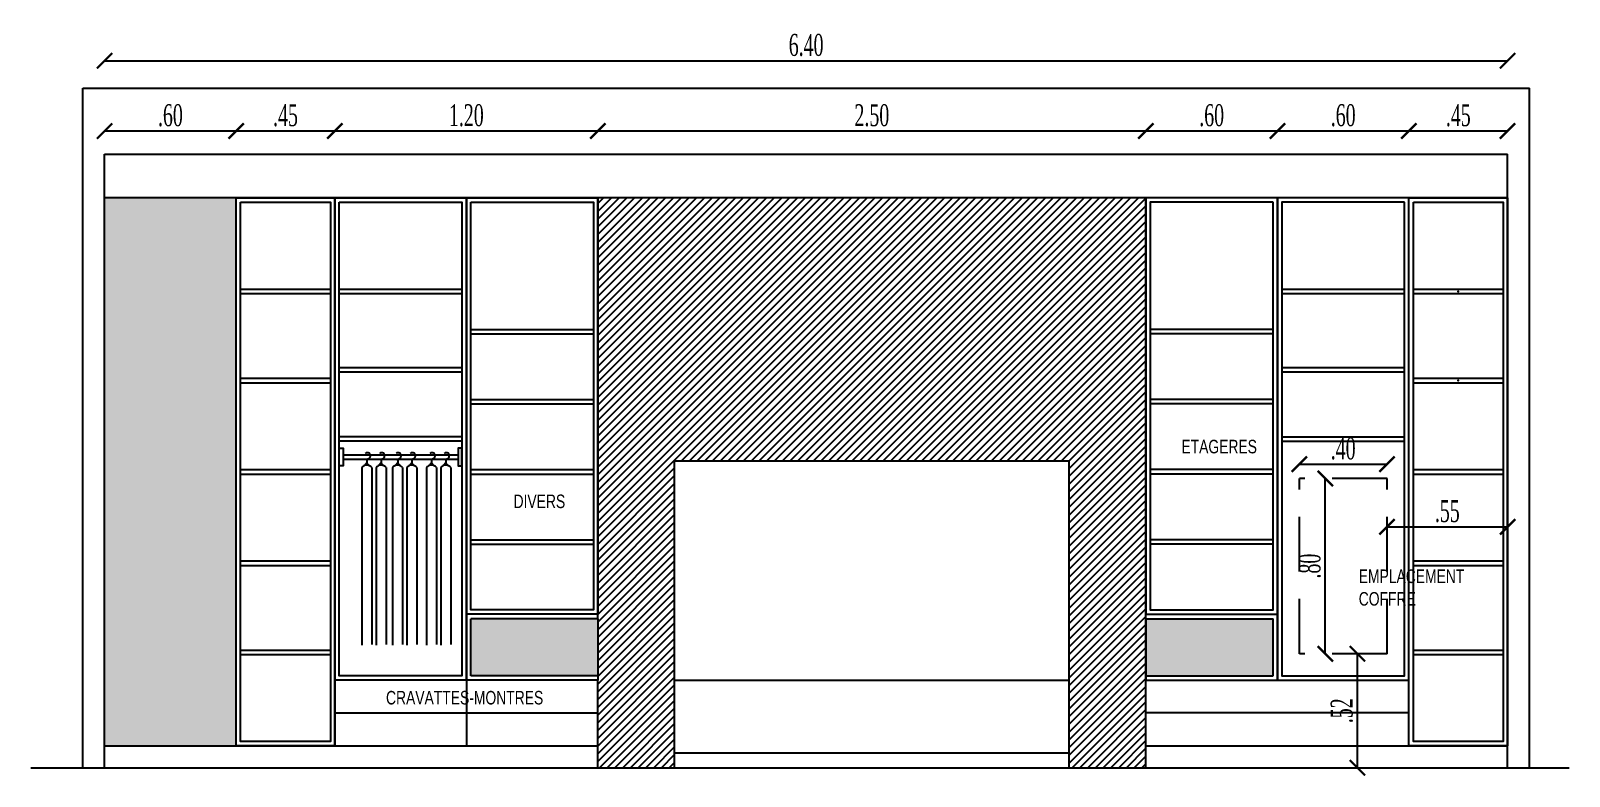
# Model space of a CAD drawing. Header units: inches. Extents: x -90 to 340, y -48 to 179.
# Drawn here: x 136.44 to 143.46, y 14.13 to 17.54 of the extents above; entities that cross this region are included whole.
import ezdxf

# ---------------------------------------------------------------- set-up
doc = ezdxf.new("R2010")
doc.units = ezdxf.units.IN
doc.header["$MEASUREMENT"] = 0
doc.linetypes.add('HIDDEN', pattern=[0.375, 0.25, -0.125])
doc.layers.get('Defpoints').update_dxf_attribs({"lineweight": 15})
doc.layers.add('TEXTE', color=1, linetype='Continuous', lineweight=20)
doc.styles.add('facade', font='times.ttf', dxfattribs={"width": 0.6})
doc.styles.add('style2', font='swisscl.ttf')
doc.dimstyles.new('facade', dxfattribs={"dimscale": 0, "dimtxt": 0.08, "dimasz": 0.04, "dimexe": 0.1, "dimexo": 0.15, "dimgap": 0.01, "dimtad": 1, "dimzin": 4, "dimdsep": 46, "dimtxsty": 'facade', "dimblk": 'ARCHTICK', "dimcen": 0, "dimse1": 1, "dimse2": 1, "dimclrd": 140, "dimclre": 253, "dimclrt": 2, "dimazin": 1, "dimtm": 1e-09, "dimtfac": 1, "dimtix": 1, "dimtmove": 1, "dimatfit": 3, "dimldrblk": 'ARCHTICK', "dimfxl": 0.1, "dimtzin": 0, "dimlwd": -1, "dimarcsym": 0})

# ---------------------------------------------------------------- blocks, each defined once
blk = doc.blocks.new('_ArchTick')
at = {"color": 0, "linetype": 'ByBlock', "const_width": 0.15}
blk.add_lwpolyline([(-0.5, -0.5), (0.5, 0.5)], dxfattribs=at)
blk = doc.blocks.new('*D98')
at = {"color": 140}
blk.add_line((143.1766, 17.0783), (142.7266, 17.0783), dxfattribs=at)
at = {"layer": 'Defpoints', "color": 0}
for p in [(142.7266, 17.0783), (142.7266, 16.9583), (143.1766, 16.9583)]:
    blk.add_point(p, dxfattribs=at)
at = {"color": 140, "xscale": 0.07, "yscale": 0.07, "zscale": 0.07, "rotation": 180}
blk.add_blockref('_ArchTick', (142.7266, 17.0783), dxfattribs=at)
at = {"color": 140, "xscale": 0.07, "yscale": 0.07, "zscale": 0.07}
blk.add_blockref('_ArchTick', (143.1766, 17.0783), dxfattribs=at)
at = {"color": 6, "insert": (142.9516, 17.1494), "char_height": 0.1, "attachment_point": 5, "style": 'facade'}
blk.add_mtext('.45', dxfattribs=at)
blk = doc.blocks.new('*D99')
at = {"color": 140}
blk.add_line((142.7266, 17.0783), (142.1266, 17.0783), dxfattribs=at)
at = {"layer": 'Defpoints', "color": 0}
for p in [(142.1266, 17.0783), (142.1266, 16.9583), (142.7266, 16.9583)]:
    blk.add_point(p, dxfattribs=at)
at = {"color": 140, "xscale": 0.07, "yscale": 0.07, "zscale": 0.07, "rotation": 180}
blk.add_blockref('_ArchTick', (142.1266, 17.0783), dxfattribs=at)
at = {"color": 140, "xscale": 0.07, "yscale": 0.07, "zscale": 0.07}
blk.add_blockref('_ArchTick', (142.7266, 17.0783), dxfattribs=at)
at = {"color": 6, "insert": (142.4266, 17.1494), "char_height": 0.1, "attachment_point": 5, "style": 'facade'}
blk.add_mtext('.60', dxfattribs=at)
blk = doc.blocks.new('*D100')
at = {"color": 140}
blk.add_line((142.1266, 17.0783), (141.5266, 17.0783), dxfattribs=at)
at = {"layer": 'Defpoints', "color": 0}
for p in [(141.5266, 17.0783), (141.5266, 16.9583), (142.1266, 16.9583)]:
    blk.add_point(p, dxfattribs=at)
at = {"color": 140, "xscale": 0.07, "yscale": 0.07, "zscale": 0.07, "rotation": 180}
blk.add_blockref('_ArchTick', (141.5266, 17.0783), dxfattribs=at)
at = {"color": 140, "xscale": 0.07, "yscale": 0.07, "zscale": 0.07}
blk.add_blockref('_ArchTick', (142.1266, 17.0783), dxfattribs=at)
at = {"color": 6, "insert": (141.8266, 17.1494), "char_height": 0.1, "attachment_point": 5, "style": 'facade'}
blk.add_mtext('.60', dxfattribs=at)
blk = doc.blocks.new('*D101')
at = {"color": 140}
blk.add_line((141.5266, 17.0783), (139.0266, 17.0783), dxfattribs=at)
at = {"layer": 'Defpoints', "color": 0}
for p in [(139.0266, 17.0783), (139.0266, 16.9583), (141.5266, 16.9583)]:
    blk.add_point(p, dxfattribs=at)
at = {"color": 140, "xscale": 0.07, "yscale": 0.07, "zscale": 0.07, "rotation": 180}
blk.add_blockref('_ArchTick', (139.0266, 17.0783), dxfattribs=at)
at = {"color": 140, "xscale": 0.07, "yscale": 0.07, "zscale": 0.07}
blk.add_blockref('_ArchTick', (141.5266, 17.0783), dxfattribs=at)
at = {"color": 6, "insert": (140.2766, 17.1494), "char_height": 0.1, "attachment_point": 5, "style": 'facade'}
blk.add_mtext('2.50', dxfattribs=at)
blk = doc.blocks.new('*D102')
at = {"color": 140}
blk.add_line((139.0266, 17.0783), (137.8266, 17.0783), dxfattribs=at)
at = {"layer": 'Defpoints', "color": 0}
for p in [(137.8266, 17.0783), (137.8266, 16.9583), (139.0266, 16.9583)]:
    blk.add_point(p, dxfattribs=at)
at = {"color": 140, "xscale": 0.07, "yscale": 0.07, "zscale": 0.07, "rotation": 180}
blk.add_blockref('_ArchTick', (137.8266, 17.0783), dxfattribs=at)
at = {"color": 140, "xscale": 0.07, "yscale": 0.07, "zscale": 0.07}
blk.add_blockref('_ArchTick', (139.0266, 17.0783), dxfattribs=at)
at = {"color": 6, "insert": (138.4266, 17.1494), "char_height": 0.1, "attachment_point": 5, "style": 'facade'}
blk.add_mtext('1.20', dxfattribs=at)
blk = doc.blocks.new('*D103')
at = {"color": 140}
blk.add_line((137.8266, 17.0783), (137.3766, 17.0783), dxfattribs=at)
at = {"layer": 'Defpoints', "color": 0}
for p in [(137.3766, 17.0783), (137.3766, 16.9583), (137.8266, 16.9583)]:
    blk.add_point(p, dxfattribs=at)
at = {"color": 140, "xscale": 0.07, "yscale": 0.07, "zscale": 0.07, "rotation": 180}
blk.add_blockref('_ArchTick', (137.3766, 17.0783), dxfattribs=at)
at = {"color": 140, "xscale": 0.07, "yscale": 0.07, "zscale": 0.07}
blk.add_blockref('_ArchTick', (137.8266, 17.0783), dxfattribs=at)
at = {"color": 6, "insert": (137.6016, 17.1494), "char_height": 0.1, "attachment_point": 5, "style": 'facade'}
blk.add_mtext('.45', dxfattribs=at)
blk = doc.blocks.new('*D104')
at = {"color": 140}
blk.add_line((137.3766, 17.0783), (136.7766, 17.0783), dxfattribs=at)
at = {"layer": 'Defpoints', "color": 0}
for p in [(136.7766, 17.0783), (136.7766, 16.9583), (137.3766, 16.9583)]:
    blk.add_point(p, dxfattribs=at)
at = {"color": 140, "xscale": 0.07, "yscale": 0.07, "zscale": 0.07, "rotation": 180}
blk.add_blockref('_ArchTick', (136.7766, 17.0783), dxfattribs=at)
at = {"color": 140, "xscale": 0.07, "yscale": 0.07, "zscale": 0.07}
blk.add_blockref('_ArchTick', (137.3766, 17.0783), dxfattribs=at)
at = {"color": 6, "insert": (137.0766, 17.1494), "char_height": 0.1, "attachment_point": 5, "style": 'facade'}
blk.add_mtext('.60', dxfattribs=at)
blk = doc.blocks.new('*D105')
at = {"color": 140}
blk.add_line((136.7766, 17.399), (143.1766, 17.399), dxfattribs=at)
at = {"layer": 'Defpoints', "color": 0}
for p in [(143.1766, 17.399), (136.7766, 16.9583), (143.1766, 16.9583)]:
    blk.add_point(p, dxfattribs=at)
at = {"color": 140, "xscale": 0.07, "yscale": 0.07, "zscale": 0.07, "rotation": 180}
blk.add_blockref('_ArchTick', (136.7766, 17.399), dxfattribs=at)
at = {"color": 140, "xscale": 0.07, "yscale": 0.07, "zscale": 0.07}
blk.add_blockref('_ArchTick', (143.1766, 17.399), dxfattribs=at)
at = {"color": 6, "insert": (139.9766, 17.47), "char_height": 0.1, "attachment_point": 5, "style": 'facade'}
blk.add_mtext('6.40', dxfattribs=at)
blk = doc.blocks.new('*D106')
at = {"color": 140}
blk.add_line((142.6266, 15.2722), (143.1766, 15.2722), dxfattribs=at)
at = {"layer": 'Defpoints', "color": 0}
for p in [(142.6266, 15.3799), (143.1766, 15.3799), (143.1766, 15.2722)]:
    blk.add_point(p, dxfattribs=at)
at = {"color": 140, "xscale": 0.07, "yscale": 0.07, "zscale": 0.07, "rotation": 180}
blk.add_blockref('_ArchTick', (142.6266, 15.2722), dxfattribs=at)
at = {"color": 140, "xscale": 0.07, "yscale": 0.07, "zscale": 0.07}
blk.add_blockref('_ArchTick', (143.1766, 15.2722), dxfattribs=at)
at = {"color": 6, "insert": (142.9016, 15.3432), "char_height": 0.1, "attachment_point": 5, "style": 'facade'}
blk.add_mtext('.55', dxfattribs=at)
blk = doc.blocks.new('*D107')
at = {"color": 140}
blk.add_line((142.4915, 14.1732), (142.4915, 14.6932), dxfattribs=at)
at = {"layer": 'Defpoints', "color": 0}
for p in [(142.4904, 14.6932), (142.4915, 14.6932), (142.4904, 14.1732)]:
    blk.add_point(p, dxfattribs=at)
at = {"color": 140, "xscale": 0.07, "yscale": 0.07, "zscale": 0.07}
for p, rotation in [((142.4915, 14.6932), 90), ((142.4915, 14.1732), 270)]:
    blk.add_blockref('_ArchTick', p, dxfattribs=dict(at, rotation=rotation))
at = {"color": 6, "insert": (142.4205, 14.4332), "char_height": 0.1, "attachment_point": 5, "rotation": 90, "style": 'facade'}
blk.add_mtext('.52', dxfattribs=at)
blk = doc.blocks.new('*D108')
at = {"color": 140}
blk.add_line((142.3449, 14.6932), (142.3449, 15.4932), dxfattribs=at)
at = {"layer": 'Defpoints', "color": 0}
for p in [(142.3449, 15.4932), (142.3604, 15.4932), (142.3604, 14.6932)]:
    blk.add_point(p, dxfattribs=at)
at = {"color": 140, "xscale": 0.07, "yscale": 0.07, "zscale": 0.07}
for p, rotation in [((142.3449, 15.4932), 90), ((142.3449, 14.6932), 270)]:
    blk.add_blockref('_ArchTick', p, dxfattribs=dict(at, rotation=rotation))
at = {"color": 6, "insert": (142.2739, 15.0932), "char_height": 0.1, "attachment_point": 5, "rotation": 90, "style": 'facade'}
blk.add_mtext('.80', dxfattribs=at)
blk = doc.blocks.new('*D109')
at = {"color": 140}
blk.add_line((142.2266, 15.5581), (142.6266, 15.5581), dxfattribs=at)
at = {"layer": 'Defpoints', "color": 0}
for p in [(142.6266, 15.5581), (142.2266, 15.4932), (142.6266, 15.4932)]:
    blk.add_point(p, dxfattribs=at)
at = {"color": 140, "xscale": 0.07, "yscale": 0.07, "zscale": 0.07, "rotation": 180}
blk.add_blockref('_ArchTick', (142.2266, 15.5581), dxfattribs=at)
at = {"color": 140, "xscale": 0.07, "yscale": 0.07, "zscale": 0.07}
blk.add_blockref('_ArchTick', (142.6266, 15.5581), dxfattribs=at)
at = {"color": 6, "insert": (142.4266, 15.6291), "char_height": 0.1, "attachment_point": 5, "style": 'facade'}
blk.add_mtext('.40', dxfattribs=at)

msp = doc.modelspace()

# ---------------------------------------------------------------- hatches: boundary and pattern name
msp.add_hatch(color=3).paths.add_polyline_path([(137.37663, 16.77324), (136.77663, 16.77324), (136.77663, 14.27324), (137.37663, 14.27324)])
h = msp.add_hatch()
h.set_pattern_fill('ANSI31', color=256, scale=0.2, style=0)
h.set_pattern_definition([(45, (-1e-13, -17.27434), (-0.0176776695, 0.0176776695), [])])
h.paths.add_polyline_path([(139.02663, 14.87324), (139.02663, 14.85324), (139.02663, 14.57324), (139.02663, 14.42324), (139.02663, 14.17324), (139.37663, 14.17324), (139.37663, 15.57324), (141.17663, 15.57324), (141.17663, 14.17324), (141.52663, 14.17324), (141.52663, 14.57324), (141.52663, 14.85324), (141.52663, 14.87324), (141.52663, 16.77324), (139.02663, 16.77324)])
h = msp.add_hatch(color=3)
h.paths.add_polyline_path([(139.02663, 14.85324), (138.44663, 14.85324), (138.44663, 14.59324), (139.02663, 14.59324)])
h.paths.add_polyline_path([(142.10663, 14.85324), (141.52663, 14.85324), (141.52663, 14.59324), (142.10663, 14.59324)])

# ---------------------------------------------------------------- linework, layer by layer
at = {"color": 1}
for p, q in [((136.67663, 17.27324), (143.27663, 17.27324)), ((136.67663, 14.17324), (136.67663, 17.27324)), ((143.27663, 14.17324), (143.27663, 17.27324)), ((136.77663, 16.97324), (143.17663, 16.97324)), ((136.77663, 14.17324), (136.77663, 16.97324)), ((143.17663, 14.27324), (143.17663, 16.97324)), ((136.43963, 14.17324), (143.45775, 14.17324))]:
    msp.add_line(p, q, dxfattribs=at)
for p, q in [((143.17663, 16.77324), (136.77663, 16.77324)), ((137.37663, 14.27324), (137.37663, 16.77324)), ((137.82663, 14.27324), (137.82663, 16.77324)), ((138.42663, 14.57324), (138.42663, 16.77324)), ((139.02663, 14.87324), (139.02663, 16.77324)), ((141.52663, 14.27324), (141.52663, 16.77324)), ((141.52663, 14.87324), (141.52663, 16.77324)), ((142.12663, 14.57324), (142.12663, 16.77324)), ((142.12663, 14.57324), (142.12663, 16.77324)), ((143.17663, 16.77324), (142.62663, 16.77324)), ((142.72663, 14.27324), (142.72663, 16.77324)), ((142.72663, 14.27324), (142.72663, 16.77324)), ((137.39663, 16.35658), (137.80663, 16.35658)), ((137.84663, 16.35658), (138.40663, 16.35658)), ((142.14663, 16.35658), (142.70663, 16.35658)), ((142.74663, 16.35658), (143.15663, 16.35658)), ((137.39663, 16.33658), (137.80663, 16.33658)), ((137.84663, 16.33658), (138.40663, 16.33658)), ((142.14663, 16.33658), (142.70663, 16.33658)), ((142.74663, 16.33658), (143.15663, 16.33658)), ((138.44663, 16.17324), (139.00663, 16.17324)), ((138.44663, 16.15324), (139.00663, 16.15324)), ((142.10663, 16.17324), (141.54663, 16.17324)), ((142.10663, 16.15324), (141.54663, 16.15324)), ((137.39663, 15.94991), (137.80663, 15.94991)), ((137.84663, 15.99991), (138.40663, 15.99991)), ((137.84663, 15.97991), (138.40663, 15.97991)), ((142.14663, 15.99991), (142.70663, 15.99991)), ((142.14663, 15.97991), (142.70663, 15.97991)), ((142.74663, 15.94991), (143.15663, 15.94991)), ((137.39663, 15.92991), (137.80663, 15.92991)), ((142.74663, 15.92991), (143.15663, 15.92991)), ((138.44663, 15.85324), (139.00663, 15.85324)), ((138.44663, 15.83324), (139.00663, 15.83324)), ((142.10663, 15.85324), (141.54663, 15.85324)), ((142.10663, 15.83324), (141.54663, 15.83324)), ((138.40663, 15.68324), (137.84663, 15.68324)), ((138.40663, 15.66324), (137.84663, 15.66324)), ((142.14663, 15.68324), (142.70663, 15.68324)), ((142.14663, 15.66324), (142.70663, 15.66324)), ((137.8644, 15.60127), (138.38886, 15.60127)), ((137.8644, 15.58127), (138.38886, 15.58127)), ((137.39663, 15.53324), (137.80663, 15.53324)), ((137.39663, 15.51324), (137.80663, 15.51324)), ((137.94963, 15.54196), (137.94963, 14.73199)), ((137.97317, 15.56506), (137.9628, 15.55226)), ((137.97317, 15.57661), (137.97317, 15.56506)), ((137.97317, 15.56506), (137.98243, 15.55235)), ((137.99566, 15.54277), (137.99566, 14.73504)), ((138.01468, 15.54196), (138.01468, 14.73199)), ((138.03821, 15.56506), (138.02784, 15.55226)), ((138.03821, 15.57661), (138.03821, 15.56506)), ((138.03821, 15.56506), (138.04748, 15.55235)), ((138.06071, 15.54277), (138.06071, 14.73504)), ((138.0899, 15.54196), (138.0899, 14.73199)), ((138.11344, 15.56506), (138.10307, 15.55226)), ((138.11344, 15.57661), (138.11344, 15.56506)), ((138.11344, 15.56506), (138.12271, 15.55235)), ((138.13593, 15.54277), (138.13593, 14.73504)), ((138.15495, 15.54196), (138.15495, 14.73199)), ((138.17848, 15.56506), (138.16812, 15.55226)), ((138.17848, 15.57661), (138.17848, 15.56506)), ((138.17848, 15.56506), (138.18775, 15.55235)), ((138.20098, 15.54277), (138.20098, 14.73504)), ((138.24479, 15.54196), (138.24479, 14.73199)), ((138.26832, 15.56506), (138.25795, 15.55226)), ((138.26832, 15.57661), (138.26832, 15.56506)), ((138.26832, 15.56506), (138.27759, 15.55235)), ((138.29082, 15.54277), (138.29082, 14.73504)), ((138.30983, 15.54196), (138.30983, 14.73199)), ((138.33337, 15.56506), (138.323, 15.55226)), ((138.33337, 15.57661), (138.33337, 15.56506)), ((138.33337, 15.56506), (138.34264, 15.55235)), ((138.35586, 15.54277), (138.35586, 14.73504)), ((138.44663, 15.53324), (139.00663, 15.53324)), ((138.44663, 15.51324), (139.00663, 15.51324)), ((139.37663, 15.57324), (141.17663, 15.57324)), ((139.37663, 14.17324), (139.37663, 15.57324)), ((141.17663, 14.17324), (141.17663, 15.57324)), ((142.10663, 15.53324), (141.54663, 15.53324)), ((142.10663, 15.51324), (141.54663, 15.51324)), ((142.74663, 15.53324), (143.15663, 15.53324)), ((142.74663, 15.51324), (143.15663, 15.51324)), ((142.62663, 15.49324), (142.62663, 15.49324)), ((138.44663, 15.21324), (139.00663, 15.21324)), ((138.44663, 14.89324), (138.44663, 15.19324)), ((138.44663, 15.19324), (139.00663, 15.19324)), ((142.10663, 15.21324), (141.54663, 15.21324)), ((142.10663, 15.19324), (141.54663, 15.19324)), ((142.10663, 14.89324), (142.10663, 15.19324)), ((137.39663, 15.11658), (137.80663, 15.11658)), ((137.39663, 15.09658), (137.80663, 15.09658)), ((142.74663, 15.11658), (143.15663, 15.11658)), ((142.74663, 15.09658), (143.15663, 15.09658)), ((139.02663, 14.87324), (138.42663, 14.87324)), ((138.44663, 14.59324), (138.44663, 14.85324)), ((139.02663, 14.85324), (138.44663, 14.85324)), ((139.02663, 14.85324), (139.02663, 14.87324)), ((139.02663, 14.85324), (139.02663, 14.57324)), ((141.52663, 14.87324), (142.12663, 14.87324)), ((141.52663, 14.85324), (141.52663, 14.87324)), ((141.52663, 14.85324), (142.10663, 14.85324)), ((141.52663, 14.85324), (141.52663, 14.57324)), ((142.10663, 14.59324), (142.10663, 14.85324)), ((137.39663, 14.70991), (137.80663, 14.70991)), ((137.39663, 14.68991), (137.80663, 14.68991)), ((142.74663, 14.70991), (143.15663, 14.70991)), ((142.74663, 14.68991), (143.15663, 14.68991)), ((139.02663, 14.57324), (137.82663, 14.57324)), ((138.42663, 14.57324), (138.42663, 14.27324)), ((139.02663, 14.59324), (138.44663, 14.59324)), ((139.02663, 14.17324), (139.02663, 14.57324)), ((139.02663, 14.42324), (139.02663, 14.57324)), ((139.37663, 14.57324), (141.17663, 14.57324)), ((141.52663, 14.59324), (142.10663, 14.59324)), ((141.52663, 14.17324), (141.52663, 14.57324)), ((141.52663, 14.42324), (141.52663, 14.57324)), ((141.52663, 14.57324), (142.72663, 14.57324)), ((137.82663, 14.27324), (137.82663, 14.42324)), ((137.82663, 14.42324), (139.02663, 14.42324)), ((142.72663, 14.42324), (141.52663, 14.42324)), ((142.72663, 14.27324), (142.72663, 14.42324)), ((136.77663, 14.27324), (139.02663, 14.27324)), ((141.52663, 14.27324), (143.17663, 14.27324)), ((143.17663, 14.17324), (143.17663, 14.27324)), ((139.37663, 14.24076), (141.17663, 14.24076)), ((139.02663, 14.17324), (141.52663, 14.17324))]:
    msp.add_line(p, q)
at = {"linetype": 'HIDDEN'}
for p, q in [((142.22663, 14.69324), (142.22663, 15.49324)), ((142.62663, 15.49324), (142.22663, 15.49324)), ((142.62663, 14.69324), (142.62663, 15.49324)), ((142.62663, 14.69324), (142.22663, 14.69324))]:
    msp.add_line(p, q, dxfattribs=at)
for points in [[(137.37663, 16.77324), (137.82663, 16.77324), (137.82663, 14.27324), (137.37663, 14.27324)], [(137.39663, 16.75324), (137.80663, 16.75324), (137.80663, 14.29324), (137.39663, 14.29324)], [(137.82663, 16.77324), (138.42663, 16.77324), (138.42663, 14.57324), (137.82663, 14.57324)], [(137.84663, 16.75324), (138.40663, 16.75324), (138.40663, 14.59324), (137.84663, 14.59324)], [(138.42663, 16.77324), (139.02663, 16.77324), (139.02663, 14.87324), (138.42663, 14.87324)], [(138.44663, 16.75324), (139.00663, 16.75324), (139.00663, 14.89324), (138.44663, 14.89324)], [(142.12663, 16.77324), (141.52663, 16.77324), (141.52663, 14.87324), (142.12663, 14.87324)], [(142.10663, 16.75324), (141.54663, 16.75324), (141.54663, 14.89324), (142.10663, 14.89324)], [(142.72663, 16.77324), (142.12663, 16.77324), (142.12663, 14.57324), (142.72663, 14.57324)], [(142.70663, 16.75324), (142.14663, 16.75324), (142.14663, 14.59324), (142.70663, 14.59324)], [(142.72663, 16.77324), (143.17663, 16.77324), (143.17663, 14.27324), (142.72663, 14.27324)], [(142.74663, 16.75324), (143.15663, 16.75324), (143.15663, 14.29324), (142.74663, 14.29324)], [(137.84663, 15.63166), (137.8644, 15.63166), (137.8644, 15.55087), (137.84663, 15.55087)], [(138.40663, 15.63166), (138.38886, 15.63166), (138.38886, 15.55087), (138.40663, 15.55087)]]:
    msp.add_lwpolyline(points, close=True)
for centre in [(137.97317, 15.57919), (138.03821, 15.57919), (138.11344, 15.57919), (138.17848, 15.57919), (138.26832, 15.57919), (138.33337, 15.57919)]:
    msp.add_circle(centre, 0.00258)
for centre, radius, start, end in [((137.97436, 15.59617), 0.01445, 264.824191, 127.242862), ((138.03941, 15.59617), 0.01445, 264.824191, 127.242862), ((138.11464, 15.59617), 0.01445, 264.824191, 127.242862), ((138.17968, 15.59617), 0.01445, 264.824191, 127.242862), ((138.26952, 15.59617), 0.01445, 264.824191, 127.242862), ((138.33457, 15.59617), 0.01445, 264.824191, 127.242862), ((137.97293, 15.52596), 0.02827, 36.493202, 145.527177), ((138.03798, 15.52596), 0.02827, 36.493202, 145.527177), ((138.11321, 15.52596), 0.02827, 36.493202, 145.527177), ((138.17825, 15.52596), 0.02827, 36.493202, 145.527177), ((138.26809, 15.52596), 0.02827, 36.493202, 145.527177), ((138.33314, 15.52596), 0.02827, 36.493202, 145.527177)]:
    msp.add_arc(centre, radius, start, end)
for p in [(142.95163, 16.34658), (142.95163, 15.93991)]:
    msp.add_point(p)

# ---------------------------------------------------------------- texts
at = {"layer": 'TEXTE', "char_height": 0.06174, "attachment_point": 1, "style": 'style2'}
for s, insert, width in [('ETAGERES', (141.68858, 15.66942), 0.4815616), ('DIVERS', (138.642, 15.4196), 0.4815616), ('EMPLACEMENT COFFRE ', (142.49754, 15.07776), 0.4815616), ('CRAVATTES-MONTRES', (138.06027, 14.52375), 0.730163)]:
    msp.add_mtext(s, dxfattribs=dict(at, insert=insert, width=width))

# ---------------------------------------------------------------- dimensions: what is measured, and where the dimension line sits
at = {"color": 1}
for base, p1, p2, picture, middle in [((143.17663, 17.39899), (136.77663, 16.95835), (143.17663, 16.95835), '*D105', (139.97663, 17.47)), ((136.77663, 17.07835), (137.37663, 16.95835), (136.77663, 16.95835), '*D104', (137.07663, 17.14936)), ((137.37663, 17.07835), (137.82663, 16.95835), (137.37663, 16.95835), '*D103', (137.60163, 17.14936)), ((137.82663, 17.07835), (139.02663, 16.95835), (137.82663, 16.95835), '*D102', (138.42663, 17.14936)), ((139.02663, 17.07835), (141.52663, 16.95835), (139.02663, 16.95835), '*D101', (140.27663, 17.14936)), ((141.52663, 17.07835), (142.12663, 16.95835), (141.52663, 16.95835), '*D100', (141.82663, 17.14936)), ((142.12663, 17.07835), (142.72663, 16.95835), (142.12663, 16.95835), '*D99', (142.42663, 17.14936)), ((142.72663, 17.07835), (143.17663, 16.95835), (142.72663, 16.95835), '*D98', (142.95163, 17.14936)), ((142.62663, 15.5581), (142.22663, 15.49324), (142.62663, 15.49324), '*D109', (142.42663, 15.62911)), ((143.17663, 15.2722), (142.62663, 15.3799), (143.17663, 15.3799), '*D106', (142.90163, 15.34321))]:
    dim = msp.add_linear_dim(base=base, p1=p1, p2=p2, dimstyle='facade', override={"dimscale": 1, "dimtxt": 0.1, "dimasz": 0.07, "dimgap": 0.02, "dimclrt": 6}, dxfattribs=at)
    dim.commit()
    dim.dimension.update_dxf_attribs({"geometry": picture, "text_midpoint": middle})
for base, p1, p2, picture, middle in [((142.3449, 15.49324), (142.36044, 14.69324), (142.36044, 15.49324), '*D108', (142.27389, 15.09324)), ((142.49147, 14.69324), (142.49036, 14.17324), (142.49036, 14.69324), '*D107', (142.42046, 14.43324))]:
    dim = msp.add_linear_dim(base=base, p1=p1, p2=p2, angle=90, dimstyle='facade', override={"dimscale": 1, "dimtxt": 0.1, "dimasz": 0.07, "dimgap": 0.02, "dimclrt": 6}, dxfattribs=at)
    dim.commit()
    dim.dimension.update_dxf_attribs({"geometry": picture, "text_midpoint": middle})

doc.saveas('drawing.dxf')
